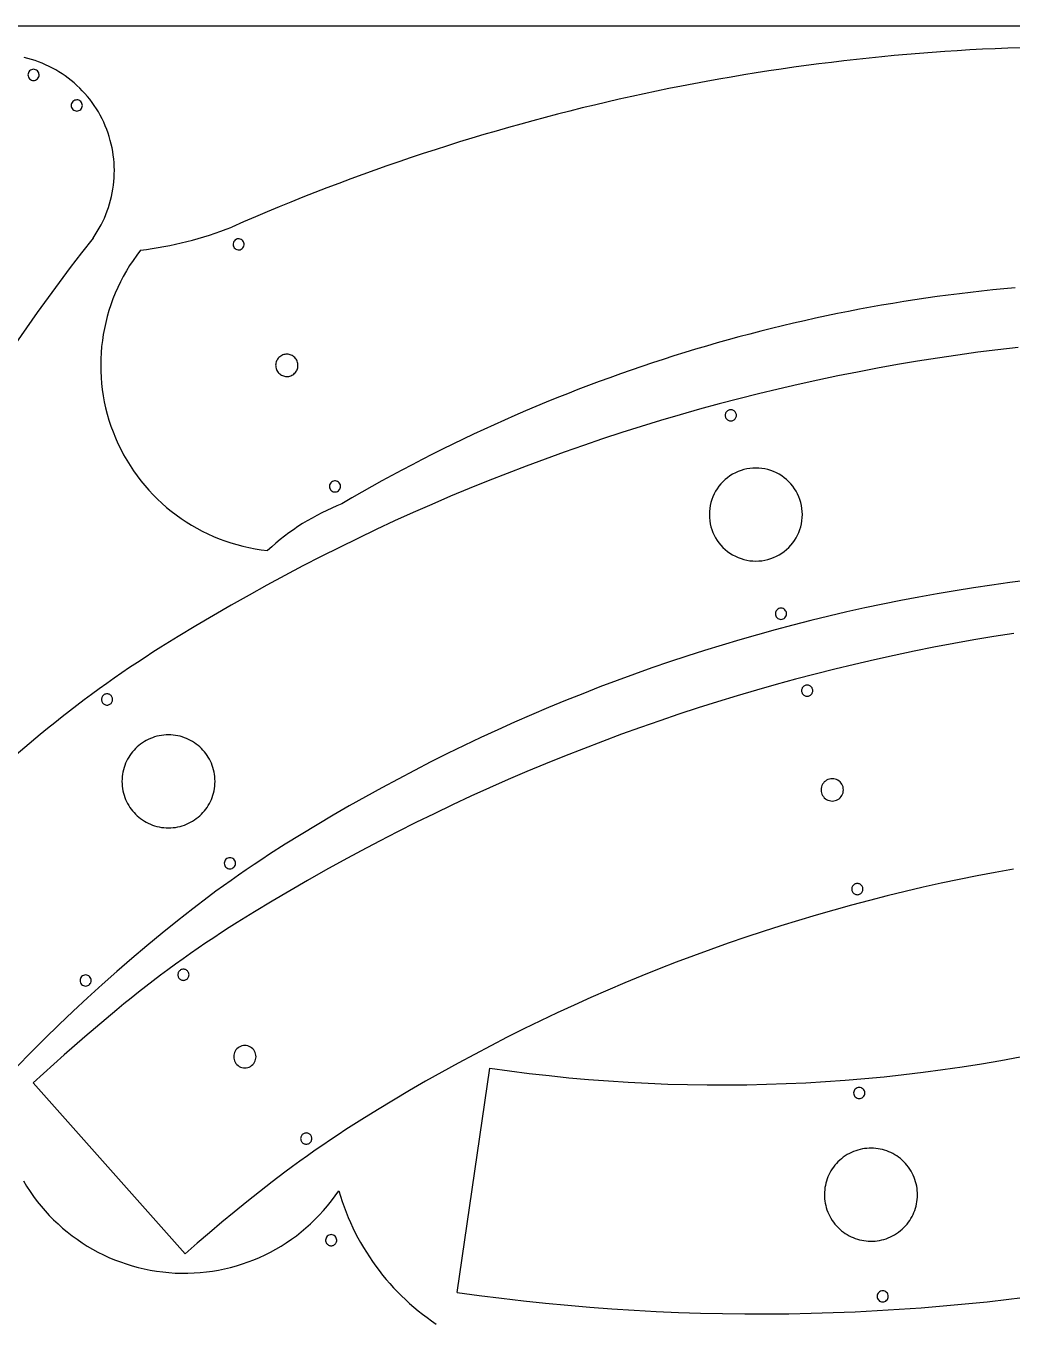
# Model space of a CAD drawing. Extents: x 1 to 9121, y 1 to 4561.
# Drawn here: x 3108 to 5111, y 1928 to 4561 of the extents above; entities that cross this region are included whole.
import ezdxf

# ---------------------------------------------------------------- set-up
doc = ezdxf.new("R2010")
doc.units = 0

msp = doc.modelspace()

# ---------------------------------------------------------------- linework, layer by layer
at = {"layer": 'Shape2DView', "color": 7}
for points in [[(3103.244605, 2215.030968), (3109.799054, 2204.192288), (3116.689728, 2193.61467), (3123.908139, 2183.304093), (3131.445798, 2173.266533), (3139.294216, 2163.507969), (3147.444904, 2154.034379), (3155.889374, 2144.851741), (3164.619137, 2135.966032), (3173.625703, 2127.38323), (3182.900585, 2119.109315), (3192.435293, 2111.150262), (3202.221338, 2103.512051), (3212.250232, 2096.200659), (3222.513486, 2089.222064), (3233.002612, 2082.582244), (3243.709119, 2076.287177), (3254.62452, 2070.342841), (3265.740326, 2064.755214), (3277.048048, 2059.530273), (3288.539196, 2054.673997), (3300.205284, 2050.192363), (3312.03782, 2046.09135), (3324.028318, 2042.376936), (3336.168287, 2039.055098), (3348.44924, 2036.131813), (3360.862687, 2033.613062), (3373.400139, 2031.50482), (3386.053109, 2029.813066), (3398.813106, 2028.543778), (3411.608705, 2027.706362), (3424.367904, 2027.303237), (3437.081349, 2027.329893), (3449.739687, 2027.781825), (3462.333566, 2028.654526), (3474.853632, 2029.943487), (3487.290531, 2031.644203), (3499.634912, 2033.752165), (3511.87742, 2036.262868), (3524.008702, 2039.171803), (3536.019406, 2042.474464), (3547.900178, 2046.166343), (3559.641665, 2050.242934), (3571.234514, 2054.69973), (3582.669372, 2059.532222), (3593.936885, 2064.735905), (3605.027701, 2070.306271), (3615.932466, 2076.238813), (3626.641828, 2082.529023), (3637.146432, 2089.172396), (3647.436926, 2096.164423), (3657.503958, 2103.500598), (3667.338172, 2111.176413), (3676.930218, 2119.187361), (3686.27074, 2127.528936), (3695.350387, 2136.19663), (3704.159805, 2145.185936), (3712.689641, 2154.492348), (3720.930541, 2164.111357), (3728.873153, 2174.038456), (3736.508124, 2184.26914), (3743.8261, 2194.7989)], [(3743.8261, 2194.7989), (3747.143091, 2183.740487), (3750.71276, 2172.787049), (3754.532248, 2161.942316), (3758.598696, 2151.210015), (3762.909243, 2140.593874), (3767.46103, 2130.097622), (3772.251198, 2119.724988), (3777.276888, 2109.479698), (3782.53524, 2099.365482), (3788.023394, 2089.386068), (3793.738491, 2079.545184), (3799.677672, 2069.846559), (3805.838078, 2060.29392), (3812.216848, 2050.890995), (3818.811123, 2041.641514), (3825.618044, 2032.549204), (3832.634751, 2023.617794), (3839.858386, 2014.851012), (3847.286087, 2006.252585), (3854.914997, 1997.826243), (3862.742256, 1989.575714), (3870.765003, 1981.504725), (3878.98038, 1973.617005), (3887.385528, 1965.916283), (3895.977586, 1958.406287), (3904.753695, 1951.090744), (3913.710997, 1943.973383), (3922.84663, 1937.057933), (3932.157737, 1930.348121), (3941.641457, 1923.847676)], [(3739.5469, 2094.3544), (3739.316539, 2096.639523), (3738.655856, 2098.767894), (3737.610444, 2100.693918), (3736.2259, 2102.371999), (3734.547818, 2103.756543), (3732.621794, 2104.801954), (3730.493423, 2105.462637), (3728.2083, 2105.692997), (3725.923177, 2105.462637), (3723.794806, 2104.801954), (3721.868782, 2103.756543), (3720.1907, 2102.371999), (3718.806156, 2100.693918), (3717.760744, 2098.767894), (3717.100061, 2096.639523), (3716.8697, 2094.3544), (3716.969413, 2092.852494), (3717.262191, 2091.395959), (3717.738495, 2090.00132), (3718.388784, 2088.6851), (3719.20352, 2087.463823), (3720.173161, 2086.354012), (3721.288167, 2085.372191), (3722.539, 2084.534884), (3723.889545, 2083.870285), (3725.29733, 2083.395571), (3726.743275, 2083.110743), (3728.2083, 2083.0158), (3729.673325, 2083.110743), (3731.11927, 2083.395571), (3732.527055, 2083.870285), (3733.8776, 2084.534884), (3735.128433, 2085.372191), (3736.243439, 2086.354012), (3737.21308, 2087.463823), (3738.027816, 2088.6851), (3738.678105, 2090.00132), (3739.154409, 2091.395959), (3739.447187, 2092.852494), (3739.5469, 2094.3544), (3739.5469, 2094.3544)]]:
    msp.add_lwpolyline(points, dxfattribs=at)
at = {"layer": 'ShapeString', "color": 7}
for points in [[(0.5001, 4560.5032), (9120.5001, 4560.5032), (9120.5001, 0.5032), (0.5001, 0.5032), (0.5001, 4560.5032)], [(5127.964724, 4516.19038), (5102.312961, 4515.273968), (5076.666866, 4514.205567), (5051.027127, 4512.9852), (5025.394433, 4511.61289), (4999.76947, 4510.088659), (4974.152929, 4508.41253), (4948.545495, 4506.584525), (4922.947859, 4504.604666), (4897.360707, 4502.472977), (4871.784728, 4500.189479), (4846.22061, 4497.754196), (4820.669042, 4495.16715), (4795.130711, 4492.428363), (4769.606306, 4489.537858), (4744.096514, 4486.495657), (4718.602024, 4483.301784), (4693.123524, 4479.95626), (4667.661702, 4476.459108), (4642.217246, 4472.810351), (4616.790845, 4469.010011), (4591.383186, 4465.058111), (4565.994958, 4460.954674), (4540.626849, 4456.699721), (4515.279547, 4452.293275), (4489.95374, 4447.73536), (4464.650116, 4443.025996), (4439.369363, 4438.165208), (4414.11217, 4433.153018), (4388.879225, 4427.989447), (4363.671215, 4422.674519), (4338.488829, 4417.208257), (4313.332756, 4411.590682), (4288.203682, 4405.821817), (4263.102297, 4399.901685), (4238.029288, 4393.830309), (4212.985344, 4387.60771), (4187.971153, 4381.233912), (4162.987403, 4374.708937), (4138.034782, 4368.032807), (4113.113977, 4361.205546), (4088.225679, 4354.227175), (4063.370573, 4347.097717), (4038.54935, 4339.817195), (4013.762696, 4332.385631), (3989.0113, 4324.803048), (3964.29585, 4317.069468), (3939.617034, 4309.184914), (3914.97554, 4301.149409), (3890.372057, 4292.962974), (3865.807273, 4284.625633), (3841.281875, 4276.137408), (3816.796552, 4267.498322), (3792.351992, 4258.708397), (3767.948883, 4249.767655), (3743.587914, 4240.67612), (3719.269772, 4231.433813), (3694.995145, 4222.040758), (3670.764723, 4212.496976), (3646.579192, 4202.802491), (3622.439241, 4192.957325), (3598.345558, 4182.9615), (3574.298832, 4172.815039), (3550.29975, 4162.517965), (3526.349, 4152.0703)], [(3244.5914, 4129.664), (3249.042327, 4136.182701), (3253.255628, 4142.816917), (3257.230731, 4149.560464), (3260.967064, 4156.407157), (3264.464056, 4163.350812), (3267.721136, 4170.385244), (3270.737732, 4177.504268), (3273.513273, 4184.701701), (3276.047187, 4191.971356), (3278.338904, 4199.307051), (3280.387851, 4206.7026), (3282.193457, 4214.151819), (3283.755152, 4221.648523), (3285.072362, 4229.186528), (3286.144518, 4236.759649), (3286.971047, 4244.361701), (3287.551378, 4251.986501), (3287.88494, 4259.627863), (3287.971162, 4267.279603), (3287.809471, 4274.935536), (3287.399297, 4282.589478), (3286.740068, 4290.235245), (3285.831213, 4297.866651), (3284.67216, 4305.477513), (3283.262337, 4313.061645), (3281.601175, 4320.612863), (3279.6881, 4328.124983), (3277.522542, 4335.59182), (3275.103929, 4343.00719), (3272.43169, 4350.364907), (3269.505254, 4357.658788), (3266.324048, 4364.882647), (3262.904151, 4371.996614), (3259.265402, 4378.962548), (3255.41287, 4385.776861), (3251.351627, 4392.435967), (3247.086741, 4398.936278), (3242.623285, 4405.274208), (3237.966327, 4411.446169), (3233.120938, 4417.448575), (3228.092189, 4423.277837), (3222.885149, 4428.930369), (3217.50489, 4434.402584), (3211.95648, 4439.690894), (3206.244991, 4444.791713), (3200.375493, 4449.701453), (3194.353055, 4454.416528), (3188.182749, 4458.933349), (3181.869645, 4463.248331), (3175.418812, 4467.357885), (3168.835322, 4471.258425), (3162.124244, 4474.946363), (3155.290648, 4478.418113), (3148.339606, 4481.670088), (3141.276186, 4484.698699), (3134.10546, 4487.50036), (3126.832498, 4490.071485), (3119.46237, 4492.408485), (3112.000146, 4494.507773), (3104.450896, 4496.365764)], [(3130.0621, 4470.5091), (3128.031105, 4471.576185), (3125.893625, 4472.198829), (3123.712658, 4472.389837), (3121.551202, 4472.162008), (3119.472256, 4471.528145), (3117.538818, 4470.501051), (3115.813888, 4469.093526), (3114.360464, 4467.318373), (3113.290162, 4465.289073), (3112.66413, 4463.152582), (3112.469666, 4460.97192), (3112.694069, 4458.810105), (3113.324636, 4456.730157), (3114.348664, 4454.795095), (3115.753453, 4453.067936), (3117.5263, 4451.6117), (3119.557295, 4450.544615), (3121.694775, 4449.921971), (3123.875742, 4449.730963), (3126.037198, 4449.958792), (3128.116144, 4450.592655), (3130.049582, 4451.619749), (3131.774512, 4453.027274), (3133.227936, 4454.802427), (3134.298238, 4456.831727), (3134.92427, 4458.968218), (3135.118734, 4461.14888), (3134.894331, 4463.310695), (3134.263764, 4465.390643), (3133.239736, 4467.325705), (3131.834947, 4469.052864), (3130.0621, 4470.5091), (3130.0621, 4470.5091)], [(3217.8935, 4408.3697), (3215.862685, 4409.43559), (3213.725606, 4410.057274), (3211.545201, 4410.247557), (3209.384413, 4410.019245), (3207.306182, 4409.385142), (3205.373449, 4408.358053), (3203.649153, 4406.950784), (3202.196237, 4405.176139), (3201.12621, 4403.147501), (3200.500172, 4401.011692), (3200.305446, 4398.831681), (3200.529354, 4396.670432), (3201.15922, 4394.590913), (3202.182368, 4392.65609), (3203.58612, 4390.92893), (3205.3578, 4389.4724), (3207.388615, 4388.40651), (3209.525694, 4387.784826), (3211.706099, 4387.594543), (3213.866887, 4387.822855), (3215.945118, 4388.456958), (3217.877851, 4389.484047), (3219.602147, 4390.891316), (3221.055063, 4392.665961), (3222.12509, 4394.694599), (3222.751128, 4396.830408), (3222.945854, 4399.010419), (3222.721946, 4401.171668), (3222.09208, 4403.251187), (3221.068932, 4405.18601), (3219.66518, 4406.91317), (3217.8935, 4408.3697), (3217.8935, 4408.3697)], [(3341.269, 4105.0561), (3353.154742, 4106.573399), (3365.008759, 4108.282897), (3376.828757, 4110.18401), (3388.612441, 4112.276156), (3400.357518, 4114.558751), (3412.061691, 4117.031214), (3423.722668, 4119.692961), (3435.338153, 4122.543409), (3446.905852, 4125.581975), (3458.423471, 4128.808078), (3469.888714, 4132.221133), (3481.299288, 4135.820558), (3492.652898, 4139.60577), (3503.94725, 4143.576186), (3515.180049, 4147.731224), (3526.349, 4152.0703)], [(3244.5914, 4129.664), (3221.25257, 4099.793024), (3198.241877, 4069.708615), (3175.560305, 4039.413547), (3153.208841, 4008.910593), (3131.188469, 3978.202526), (3109.500176, 3947.292122), (3088.144947, 3916.182153)], [(3545.532, 4106.8822), (3547.446458, 4108.140402), (3549.024741, 4109.706257), (3550.247557, 4111.518718), (3551.095617, 4113.516742), (3551.54963, 4115.639281), (3551.590308, 4117.825291), (3551.198359, 4120.013727), (3550.354494, 4122.143543), (3549.103463, 4124.062696), (3547.543524, 4125.646825), (3545.73565, 4126.876413), (3543.740814, 4127.731942), (3541.619988, 4128.193894), (3539.434145, 4128.242749), (3537.244258, 4127.858991), (3535.1113, 4127.0231), (3533.196842, 4125.764898), (3531.618559, 4124.199043), (3530.395743, 4122.386582), (3529.547683, 4120.388558), (3529.09367, 4118.266019), (3529.052992, 4116.080009), (3529.444941, 4113.891573), (3530.288806, 4111.761757), (3531.539837, 4109.842604), (3533.099776, 4108.258475), (3534.90765, 4107.028887), (3536.902486, 4106.173358), (3539.023312, 4105.711406), (3541.209155, 4105.662551), (3543.399042, 4106.046309), (3545.532, 4106.8822), (3545.532, 4106.8822)], [(3341.269, 4105.0561), (3333.46748, 4094.802318), (3326.051942, 4084.337332), (3319.023788, 4073.671574), (3312.384419, 4062.815476), (3306.13524, 4051.77947), (3300.277653, 4040.573987), (3294.813059, 4029.209461), (3289.742863, 4017.696322), (3285.068466, 4006.045002), (3280.791271, 3994.265934), (3276.91268, 3982.36955), (3273.434097, 3970.36628), (3270.356924, 3958.266558), (3267.682563, 3946.080815), (3265.412417, 3933.819482), (3263.547889, 3921.492992), (3262.090381, 3909.111778), (3261.041296, 3896.686269), (3260.402037, 3884.2269), (3260.174005, 3871.7441), (3260.358604, 3859.248303), (3260.957237, 3846.749941), (3261.971305, 3834.259444), (3263.402212, 3821.787245), (3265.25136, 3809.343777), (3267.520152, 3796.93947), (3270.20999, 3784.584757), (3273.322277, 3772.290069), (3276.858415, 3760.065839), (3280.819808, 3747.922499), (3285.207857, 3735.87048), (3290.023966, 3723.920214), (3295.242987, 3712.140333), (3300.833196, 3700.59669), (3306.786131, 3689.295543), (3313.093332, 3678.243155), (3319.746336, 3667.445784), (3326.736682, 3656.909693), (3334.055908, 3646.64114), (3341.695553, 3636.646388), (3349.647156, 3626.931695), (3357.902254, 3617.503323), (3366.452386, 3608.367533), (3375.289091, 3599.530584), (3384.403907, 3590.998737), (3393.788372, 3582.778252), (3403.434025, 3574.875391), (3413.332404, 3567.296414), (3423.475048, 3560.04758), (3433.853495, 3553.135151), (3444.459283, 3546.565388), (3455.283952, 3540.344549), (3466.319039, 3534.478897), (3477.556082, 3528.974691), (3488.986621, 3523.838193), (3500.602194, 3519.075661), (3512.394339, 3514.693358), (3524.354594, 3510.697543), (3536.474499, 3507.094478), (3548.74559, 3503.890421), (3561.159408, 3501.091635), (3573.70749, 3498.704379), (3586.381374, 3496.734914), (3599.1726, 3495.1895)], [(5117.165936, 4028.820451), (5094.473173, 4026.709641), (5071.795142, 4024.440908), (5049.13269, 4022.014322), (5026.486665, 4019.429951), (5003.857911, 4016.687866), (4981.247277, 4013.788138), (4958.655608, 4010.730835), (4936.083751, 4007.516027), (4913.532553, 4004.143785), (4891.00286, 4000.614178), (4868.495518, 3996.927276), (4846.011374, 3993.083149), (4823.551275, 3989.081867), (4801.116067, 3984.923499), (4778.706596, 3980.608115), (4756.32371, 3976.135786), (4733.968254, 3971.506581), (4711.641075, 3966.72057), (4689.34302, 3961.777822), (4667.074935, 3956.678408), (4644.837667, 3951.422397), (4622.632062, 3946.009859), (4600.458966, 3940.440865), (4578.319227, 3934.715483), (4556.21369, 3928.833785), (4534.143203, 3922.795838), (4512.108612, 3916.601714), (4490.110763, 3910.251483), (4468.150502, 3903.745213), (4446.228677, 3897.082975), (4424.346134, 3890.264839), (4402.503719, 3883.290875), (4380.702279, 3876.161152), (4358.94266, 3868.87574), (4337.225709, 3861.434709), (4315.552273, 3853.83813), (4293.923198, 3846.086071), (4272.33933, 3838.178602), (4250.801515, 3830.115794), (4229.310602, 3821.897716), (4207.867435, 3813.524439), (4186.472862, 3804.996031), (4165.127729, 3796.312563), (4143.832882, 3787.474105), (4122.589168, 3778.480726), (4101.397434, 3769.332496), (4080.258526, 3760.029485), (4059.173291, 3750.571764), (4038.142575, 3740.959401), (4017.167224, 3731.192467), (3996.248085, 3721.271031), (3975.386005, 3711.195163), (3954.581831, 3700.964934), (3933.836408, 3690.580412), (3913.150583, 3680.041669), (3892.525202, 3669.348773), (3871.961113, 3658.501794), (3851.459162, 3647.500803), (3831.020195, 3636.345869), (3810.645059, 3625.037061), (3790.3346, 3613.574451), (3770.089665, 3601.958107), (3749.9111, 3590.1881)], [(5123.289763, 3907.727839), (5082.295604, 3902.878971), (5041.36341, 3897.624561), (5000.49617, 3891.965344), (4959.696871, 3885.902059), (4918.968503, 3879.435441), (4878.314053, 3872.566228), (4837.73651, 3865.295157), (4797.238863, 3857.622964), (4756.8241, 3849.550387), (4716.495209, 3841.078162), (4676.255179, 3832.207027), (4636.106998, 3822.937719), (4596.053656, 3813.270973), (4556.098139, 3803.207529), (4516.243437, 3792.748121), (4476.492538, 3781.893488), (4436.84843, 3770.644366), (4397.314102, 3759.001492), (4357.892543, 3746.965603), (4318.58674, 3734.537436), (4279.399683, 3721.717728), (4240.334359, 3708.507216), (4201.393757, 3694.906637), (4162.580866, 3680.916728), (4123.898674, 3666.538225), (4085.350169, 3651.771867), (4046.93834, 3636.618389), (4008.666176, 3621.078528), (3970.536663, 3605.153022), (3932.552793, 3588.842608), (3894.717551, 3572.148022), (3857.033928, 3555.070002), (3819.504911, 3537.609284), (3782.133489, 3519.766605), (3744.92265, 3501.542702), (3707.875383, 3482.938313), (3670.994676, 3463.954174), (3634.283518, 3444.591022), (3597.744897, 3424.849594), (3561.381801, 3404.730627), (3525.197219, 3384.234858), (3489.19414, 3363.363024), (3453.375551, 3342.115861), (3417.744442, 3320.494108), (3382.3038, 3298.4985)], [(3648.5508, 3850.9881), (3650.55305, 3852.159013), (3652.391816, 3853.4999), (3654.062235, 3854.995435), (3655.559443, 3856.630291), (3656.878575, 3858.38914), (3658.014769, 3860.256654), (3658.963159, 3862.217508), (3659.718883, 3864.256373), (3660.277075, 3866.357923), (3660.632873, 3868.506829), (3660.781412, 3870.687765), (3660.717829, 3872.885404), (3660.437259, 3875.084419), (3659.934838, 3877.269481), (3659.205703, 3879.425265), (3658.244989, 3881.536442), (3657.076665, 3883.540203), (3655.738155, 3885.380701), (3654.244779, 3887.053051), (3652.61186, 3888.55237), (3650.854717, 3889.873775), (3648.988672, 3891.012381), (3647.029046, 3891.963304), (3644.991159, 3892.721662), (3642.890333, 3893.28257), (3640.741888, 3893.641144), (3638.561145, 3893.792502), (3636.363426, 3893.731758), (3634.164051, 3893.45403), (3631.978341, 3892.954433), (3629.821617, 3892.228085), (3627.7092, 3891.2701), (3625.70695, 3890.099187), (3623.868184, 3888.7583), (3622.197765, 3887.262765), (3620.700557, 3885.627909), (3619.381425, 3883.86906), (3618.245231, 3882.001546), (3617.296841, 3880.040692), (3616.541117, 3878.001827), (3615.982925, 3875.900277), (3615.627127, 3873.751371), (3615.478588, 3871.570435), (3615.542171, 3869.372796), (3615.822741, 3867.173781), (3616.325162, 3864.988719), (3617.054297, 3862.832935), (3618.015011, 3860.721758), (3619.183335, 3858.717997), (3620.521845, 3856.877499), (3622.015221, 3855.205149), (3623.64814, 3853.70583), (3625.405283, 3852.384425), (3627.271328, 3851.245819), (3629.230954, 3850.294896), (3631.268841, 3849.536538), (3633.369667, 3848.97563), (3635.518112, 3848.617056), (3637.698855, 3848.465698), (3639.896574, 3848.526442), (3642.095949, 3848.80417), (3644.281659, 3849.303767), (3646.438383, 3850.030115), (3648.5508, 3850.9881), (3648.5508, 3850.9881)], [(4551.0909, 3769.6638), (4550.991187, 3771.165706), (4550.698409, 3772.622241), (4550.222105, 3774.01688), (4549.571816, 3775.3331), (4548.75708, 3776.554377), (4547.787439, 3777.664188), (4546.672433, 3778.646009), (4545.4216, 3779.483316), (4544.071055, 3780.147915), (4542.66327, 3780.622629), (4541.217325, 3780.907457), (4539.7523, 3781.0024), (4538.287275, 3780.907457), (4536.84133, 3780.622629), (4535.433545, 3780.147915), (4534.083, 3779.483316), (4532.832167, 3778.646009), (4531.717161, 3777.664188), (4530.74752, 3776.554377), (4529.932784, 3775.3331), (4529.282495, 3774.01688), (4528.806191, 3772.622241), (4528.513413, 3771.165706), (4528.4137, 3769.6638), (4528.513413, 3768.161894), (4528.806191, 3766.705359), (4529.282495, 3765.31072), (4529.932784, 3763.9945), (4530.74752, 3762.773223), (4531.717161, 3761.663412), (4532.832167, 3760.681591), (4534.083, 3759.844284), (4535.433545, 3759.179685), (4536.84133, 3758.704971), (4538.287275, 3758.420143), (4539.7523, 3758.3252), (4541.217325, 3758.420143), (4542.66327, 3758.704971), (4544.071055, 3759.179685), (4545.4216, 3759.844284), (4546.672433, 3760.681591), (4547.787439, 3761.663412), (4548.75708, 3762.773223), (4549.571816, 3763.9945), (4550.222105, 3765.31072), (4550.698409, 3766.705359), (4550.991187, 3768.161894), (4551.0909, 3769.6638), (4551.0909, 3769.6638)], [(4685.1632, 3568.1235), (4684.953809, 3574.42009), (4684.332262, 3580.639369), (4683.308495, 3586.764122), (4681.892446, 3592.777139), (4680.094053, 3598.661208), (4677.923253, 3604.399116), (4675.389983, 3609.97365), (4672.504182, 3615.3676), (4669.275785, 3620.563753), (4665.714731, 3625.544896), (4661.830957, 3630.293818), (4657.634401, 3634.793306), (4653.135, 3639.026149), (4648.342691, 3642.975134), (4643.267412, 3646.623049), (4637.9191, 3649.952682), (4632.361397, 3652.919639), (4626.664571, 3655.491002), (4620.848495, 3657.666771), (4614.933045, 3659.446945), (4608.938096, 3660.831526), (4602.883522, 3661.820511), (4596.789198, 3662.413903), (4590.675, 3662.6117), (4584.560802, 3662.413903), (4578.466478, 3661.820511), (4572.411904, 3660.831526), (4566.416955, 3659.446945), (4560.501505, 3657.666771), (4554.685429, 3655.491002), (4548.988603, 3652.919639), (4543.4309, 3649.952682), (4538.082588, 3646.623049), (4533.007309, 3642.975134), (4528.215, 3639.026149), (4523.715599, 3634.793306), (4519.519043, 3630.293818), (4515.635269, 3625.544896), (4512.074215, 3620.563753), (4508.845818, 3615.3676), (4505.960017, 3609.97365), (4503.426747, 3604.399116), (4501.255947, 3598.661208), (4499.457554, 3592.777139), (4498.041505, 3586.764122), (4497.017738, 3580.639369), (4496.396191, 3574.42009), (4496.1868, 3568.1235), (4496.396191, 3561.82691), (4497.017738, 3555.607631), (4498.041505, 3549.482878), (4499.457554, 3543.469861), (4501.255947, 3537.585792), (4503.426747, 3531.847884), (4505.960017, 3526.27335), (4508.845818, 3520.8794), (4512.074215, 3515.683247), (4515.635269, 3510.702104), (4519.519043, 3505.953182), (4523.715599, 3501.453694), (4528.215, 3497.220851), (4533.007309, 3493.271866), (4538.082588, 3489.623951), (4543.4309, 3486.294318), (4548.988603, 3483.327361), (4554.685429, 3480.755998), (4560.501505, 3478.580229), (4566.416955, 3476.800055), (4572.411904, 3475.415474), (4578.466478, 3474.426489), (4584.560802, 3473.833097), (4590.675, 3473.6353), (4596.789198, 3473.833097), (4602.883522, 3474.426489), (4608.938096, 3475.415474), (4614.933045, 3476.800055), (4620.848495, 3478.580229), (4626.664571, 3480.755998), (4632.361397, 3483.327361), (4637.9191, 3486.294318), (4643.267412, 3489.623951), (4648.342691, 3493.271866), (4653.135, 3497.220851), (4657.634401, 3501.453694), (4661.830957, 3505.953182), (4665.714731, 3510.702104), (4669.275785, 3515.683247), (4672.504182, 3520.8794), (4675.389983, 3526.27335), (4677.923253, 3531.847884), (4680.094053, 3537.585792), (4681.892446, 3543.469861), (4683.308495, 3549.482878), (4684.332262, 3555.607631), (4684.953809, 3561.82691), (4685.1632, 3568.1235), (4685.1632, 3568.1235)], [(3741.1488, 3615.2352), (3743.067115, 3616.491941), (3744.648921, 3618.057381), (3745.874825, 3619.870306), (3746.725431, 3621.869503), (3747.181343, 3623.99376), (3747.223165, 3626.181861), (3746.831503, 3628.372595), (3745.98696, 3630.504748), (3744.734406, 3632.425799), (3743.17242, 3634.011017), (3741.362173, 3635.240872), (3739.364835, 3636.095836), (3737.241578, 3636.556379), (3735.053573, 3636.602974), (3732.86199, 3636.21609), (3730.728, 3635.3762), (3728.809685, 3634.119459), (3727.227879, 3632.554019), (3726.001975, 3630.741094), (3725.151369, 3628.741897), (3724.695457, 3626.61764), (3724.653635, 3624.429539), (3725.045297, 3622.238805), (3725.88984, 3620.106652), (3727.142394, 3618.185601), (3728.70438, 3616.600383), (3730.514627, 3615.370528), (3732.511965, 3614.515564), (3734.635222, 3614.055021), (3736.823227, 3614.008426), (3739.01481, 3614.39531), (3741.1488, 3615.2352), (3741.1488, 3615.2352)], [(3749.9111, 3590.1881), (3739.530256, 3585.918775), (3729.259891, 3581.416024), (3719.103753, 3576.682205), (3709.065585, 3571.719681), (3699.149133, 3566.530811), (3689.358143, 3561.117956), (3679.696359, 3555.483476), (3670.167528, 3549.629731), (3660.775394, 3543.559082), (3651.523704, 3537.27389), (3642.416201, 3530.776514), (3633.456632, 3524.069316), (3624.648742, 3517.154654), (3615.996277, 3510.034891), (3607.502981, 3502.712386), (3599.1726, 3495.1895)], [(5143.852927, 3434.760658), (5106.672689, 3430.003666), (5069.553108, 3424.869488), (5032.497041, 3419.358835), (4995.507342, 3413.472421), (4958.586869, 3407.210956), (4921.738478, 3400.575154), (4884.965024, 3393.565725), (4848.269365, 3386.183382), (4811.654355, 3378.428836), (4775.122852, 3370.302801), (4738.677712, 3361.805987), (4702.32179, 3352.939108), (4666.057944, 3343.702874), (4629.889028, 3334.097998), (4593.817899, 3324.125192), (4557.847415, 3313.785168), (4521.980429, 3303.078638), (4486.2198, 3292.006314), (4450.568383, 3280.568907), (4415.029033, 3268.767131), (4379.604609, 3256.601697), (4344.297964, 3244.073316), (4309.111957, 3231.182702), (4274.049443, 3217.930565), (4239.113277, 3204.317618), (4204.306317, 3190.344574), (4169.631419, 3176.012143), (4135.091438, 3161.321039), (4100.689231, 3146.271972), (4066.427654, 3130.865656), (4032.309564, 3115.102801), (3998.337816, 3098.984121), (3964.515266, 3082.510326), (3930.844772, 3065.68213), (3897.329188, 3048.500243), (3863.971371, 3030.965379), (3830.774178, 3013.078249), (3797.740465, 2994.839565), (3764.873087, 2976.250039), (3732.174901, 2957.310383), (3699.648763, 2938.021309), (3667.297529, 2918.383529), (3635.124056, 2898.397756), (3603.1312, 2878.0647)], [(4652.9362, 3366.5832), (4652.701073, 3368.864073), (4652.037298, 3370.9879), (4650.990314, 3372.909352), (4649.605561, 3374.583099), (4647.928479, 3375.96381), (4646.004506, 3377.006155), (4643.879083, 3377.664804), (4641.59765, 3377.894427), (4639.316217, 3377.664804), (4637.190794, 3377.006155), (4635.266821, 3375.96381), (4633.589739, 3374.583099), (4632.204986, 3372.909352), (4631.158002, 3370.9879), (4630.494227, 3368.864073), (4630.2591, 3366.5832), (4630.494227, 3364.302327), (4631.158002, 3362.1785), (4632.204986, 3360.257048), (4633.589739, 3358.583301), (4635.266821, 3357.20259), (4637.190794, 3356.160245), (4639.316217, 3355.501596), (4641.59765, 3355.271973), (4643.879083, 3355.501596), (4646.004506, 3356.160245), (4647.928479, 3357.20259), (4649.605561, 3358.583301), (4650.990314, 3360.257048), (4652.037298, 3362.1785), (4652.701073, 3364.302327), (4652.9362, 3366.5832), (4652.9362, 3366.5832)], [(5114.767365, 3326.763657), (5074.038996, 3320.297039), (5033.384547, 3313.427826), (4992.807004, 3306.156755), (4952.309357, 3298.484562), (4911.894594, 3290.411985), (4871.565704, 3281.939761), (4831.325674, 3273.068626), (4791.177494, 3263.799317), (4751.124151, 3254.132572), (4711.168634, 3244.069127), (4671.313932, 3233.60972), (4631.563033, 3222.755086), (4591.918926, 3211.505964), (4552.384598, 3199.86309), (4512.963039, 3187.827201), (4473.657237, 3175.399034), (4434.470179, 3162.579327), (4395.404856, 3149.368815), (4356.464254, 3135.768236), (4317.651363, 3121.778326), (4278.969171, 3107.399824), (4240.420667, 3092.633465), (4202.008838, 3077.479987), (4163.736673, 3061.940127), (4125.607161, 3046.014621), (4087.62329, 3029.704207), (4049.788049, 3013.009621), (4012.104426, 2995.931601), (3974.575409, 2978.470883), (3937.203987, 2960.628204), (3899.993149, 2942.404301), (3862.945882, 2923.799912), (3826.065175, 2904.815773), (3789.354017, 2885.452621), (3752.815396, 2865.711193), (3716.4523, 2845.592226), (3680.267719, 2825.096457), (3644.264639, 2804.224623), (3608.446051, 2782.977461), (3572.814942, 2761.355708), (3537.3743, 2739.3601)], [(3382.3038, 3298.4985), (3366.337498, 3288.385924), (3350.457072, 3278.143176), (3334.663302, 3267.770819), (3318.956971, 3257.26942), (3303.338859, 3246.639544), (3287.809747, 3235.881756), (3272.370416, 3224.996621), (3257.021648, 3213.984706), (3241.764224, 3202.846574), (3226.598925, 3191.582792), (3211.526532, 3180.193925), (3196.547826, 3168.680538), (3181.663589, 3157.043197), (3166.874602, 3145.282467), (3152.181645, 3133.398913), (3137.5855, 3121.3931)], [(4706.164, 3210.5224), (4706.064287, 3212.024306), (4705.771509, 3213.480841), (4705.295205, 3214.87548), (4704.644916, 3216.1917), (4703.83018, 3217.412977), (4702.860539, 3218.522788), (4701.745533, 3219.504609), (4700.4947, 3220.341916), (4699.144155, 3221.006515), (4697.73637, 3221.481229), (4696.290425, 3221.766057), (4694.8254, 3221.861), (4693.360375, 3221.766057), (4691.91443, 3221.481229), (4690.506645, 3221.006515), (4689.1561, 3220.341916), (4687.905267, 3219.504609), (4686.790261, 3218.522788), (4685.82062, 3217.412977), (4685.005884, 3216.1917), (4684.355595, 3214.87548), (4683.879291, 3213.480841), (4683.586513, 3212.024306), (4683.4868, 3210.5224), (4683.586513, 3209.020494), (4683.879291, 3207.563959), (4684.355595, 3206.16932), (4685.005884, 3204.8531), (4685.82062, 3203.631823), (4686.790261, 3202.522012), (4687.905267, 3201.540191), (4689.1561, 3200.702884), (4690.506645, 3200.038285), (4691.91443, 3199.563571), (4693.360375, 3199.278743), (4694.8254, 3199.1838), (4696.290425, 3199.278743), (4697.73637, 3199.563571), (4699.144155, 3200.038285), (4700.4947, 3200.702884), (4701.745533, 3201.540191), (4702.860539, 3202.522012), (4703.83018, 3203.631823), (4704.644916, 3204.8531), (4705.295205, 3206.16932), (4705.771509, 3207.563959), (4706.064287, 3209.020494), (4706.164, 3210.5224), (4706.164, 3210.5224)], [(3284.4707, 3192.5392), (3284.370987, 3194.041106), (3284.078209, 3195.497641), (3283.601905, 3196.89228), (3282.951616, 3198.2085), (3282.13688, 3199.429777), (3281.167239, 3200.539588), (3280.052233, 3201.521409), (3278.8014, 3202.358716), (3277.450855, 3203.023315), (3276.04307, 3203.498029), (3274.597125, 3203.782857), (3273.1321, 3203.8778), (3271.667075, 3203.782857), (3270.22113, 3203.498029), (3268.813345, 3203.023315), (3267.4628, 3202.358716), (3266.211967, 3201.521409), (3265.096961, 3200.539588), (3264.12732, 3199.429777), (3263.312584, 3198.2085), (3262.662295, 3196.89228), (3262.185991, 3195.497641), (3261.893213, 3194.041106), (3261.7935, 3192.5392), (3261.893213, 3191.037294), (3262.185991, 3189.580759), (3262.662295, 3188.18612), (3263.312584, 3186.8699), (3264.12732, 3185.648623), (3265.096961, 3184.538812), (3266.211967, 3183.556991), (3267.4628, 3182.719684), (3268.813345, 3182.055085), (3270.22113, 3181.580371), (3271.667075, 3181.295543), (3273.1321, 3181.2006), (3274.597125, 3181.295543), (3276.04307, 3181.580371), (3277.450855, 3182.055085), (3278.8014, 3182.719684), (3280.052233, 3183.556991), (3281.167239, 3184.538812), (3282.13688, 3185.648623), (3282.951616, 3186.8699), (3283.601905, 3188.18612), (3284.078209, 3189.580759), (3284.370987, 3191.037294), (3284.4707, 3192.5392), (3284.4707, 3192.5392)], [(3137.5855, 3121.3931), (3106.099495, 3095.023254), (3074.869891, 3068.360209), (3043.898679, 3041.405887), (3013.187849, 3014.162211), (2982.73939, 2986.631105), (2952.555293, 2958.814491), (2922.637548, 2930.714293), (2892.988144, 2902.332433), (2863.609072, 2873.670834), (2834.502321, 2844.73142), (2805.669881, 2815.516113), (2777.113742, 2786.026837), (2748.835895, 2756.265515), (2720.838329, 2726.234069), (2693.123034, 2695.934423), (2665.692, 2665.3685)], [(3492.316, 3026.2184), (3492.193052, 3031.08075), (3491.828167, 3035.879269), (3491.227282, 3040.60802), (3490.396334, 3045.261067), (3489.34126, 3049.832472), (3488.067996, 3054.316298), (3486.582479, 3058.70661), (3484.890647, 3062.997469), (3482.998435, 3067.182939), (3480.911782, 3071.257084), (3478.636623, 3075.213965), (3476.178897, 3079.047647), (3473.544538, 3082.752193), (3470.739486, 3086.321665), (3467.769675, 3089.750127), (3464.641044, 3093.031642), (3461.359529, 3096.160273), (3457.931067, 3099.130083), (3454.361594, 3101.935135), (3450.657049, 3104.569493), (3446.823366, 3107.02722), (3442.866485, 3109.302378), (3438.79234, 3111.389031), (3434.60687, 3113.281242), (3430.31601, 3114.973074), (3425.925699, 3116.45859), (3421.441872, 3117.731854), (3416.870467, 3118.786928), (3412.21742, 3119.617876), (3407.488669, 3120.21876), (3402.69015, 3120.583645), (3397.8278, 3120.706592), (3392.96545, 3120.583645), (3388.166931, 3120.21876), (3383.43818, 3119.617876), (3378.785133, 3118.786928), (3374.213728, 3117.731854), (3369.729901, 3116.45859), (3365.33959, 3114.973074), (3361.04873, 3113.281242), (3356.86326, 3111.389031), (3352.789115, 3109.302378), (3348.832234, 3107.02722), (3344.998551, 3104.569493), (3341.294006, 3101.935135), (3337.724533, 3099.130083), (3334.296071, 3096.160273), (3331.014556, 3093.031642), (3327.885925, 3089.750127), (3324.916114, 3086.321665), (3322.111062, 3082.752193), (3319.476703, 3079.047647), (3317.018977, 3075.213965), (3314.743818, 3071.257084), (3312.657165, 3067.182939), (3310.764953, 3062.997469), (3309.073121, 3058.70661), (3307.587604, 3054.316298), (3306.31434, 3049.832472), (3305.259266, 3045.261067), (3304.428318, 3040.60802), (3303.827433, 3035.879269), (3303.462548, 3031.08075), (3303.3396, 3026.2184), (3303.462548, 3021.35605), (3303.827433, 3016.557531), (3304.428318, 3011.82878), (3305.259266, 3007.175733), (3306.31434, 3002.604328), (3307.587604, 2998.120502), (3309.073121, 2993.73019), (3310.764953, 2989.439331), (3312.657165, 2985.253861), (3314.743818, 2981.179716), (3317.018977, 2977.222835), (3319.476703, 2973.389153), (3322.111062, 2969.684607), (3324.916114, 2966.115135), (3327.885925, 2962.686673), (3331.014556, 2959.405158), (3334.296071, 2956.276527), (3337.724533, 2953.306717), (3341.294006, 2950.501665), (3344.998551, 2947.867307), (3348.832234, 2945.40958), (3352.789115, 2943.134422), (3356.86326, 2941.047769), (3361.04873, 2939.155558), (3365.33959, 2937.463726), (3369.729901, 2935.97821), (3374.213728, 2934.704946), (3378.785133, 2933.649872), (3383.43818, 2932.818924), (3388.166931, 2932.21804), (3392.96545, 2931.853155), (3397.8278, 2931.730208), (3402.69015, 2931.853155), (3407.488669, 2932.21804), (3412.21742, 2932.818924), (3416.870467, 2933.649872), (3421.441872, 2934.704946), (3425.925699, 2935.97821), (3430.31601, 2937.463726), (3434.60687, 2939.155558), (3438.79234, 2941.047769), (3442.866485, 2943.134422), (3446.823366, 2945.40958), (3450.657049, 2947.867307), (3454.361594, 2950.501665), (3457.931067, 2953.306717), (3461.359529, 2956.276527), (3464.641044, 2959.405158), (3467.769675, 2962.686673), (3470.739486, 2966.115135), (3473.544538, 2969.684607), (3476.178897, 2973.389153), (3478.636623, 2977.222835), (3480.911782, 2981.179716), (3482.998435, 2985.253861), (3484.890647, 2989.439331), (3486.582479, 2993.73019), (3488.067996, 2998.120502), (3489.34126, 3002.604328), (3490.396334, 3007.175733), (3491.227282, 3011.82878), (3491.828167, 3016.557531), (3492.193052, 3021.35605), (3492.316, 3026.2184), (3492.316, 3026.2184)], [(4768.4253, 3008.9821), (4768.225875, 3011.985913), (4767.640318, 3014.898982), (4766.68771, 3017.68826), (4765.387131, 3020.3207), (4763.757661, 3022.763254), (4761.818379, 3024.982876), (4759.588365, 3026.946517), (4757.0867, 3028.621131), (4754.385609, 3029.95033), (4751.570039, 3030.899758), (4748.678149, 3031.469414), (4745.7481, 3031.6593), (4742.818051, 3031.469414), (4739.926161, 3030.899758), (4737.110591, 3029.95033), (4734.4095, 3028.621131), (4731.907835, 3026.946517), (4729.677821, 3024.982876), (4727.738539, 3022.763254), (4726.109069, 3020.3207), (4724.80849, 3017.68826), (4723.855882, 3014.898982), (4723.270325, 3011.985913), (4723.0709, 3008.9821), (4723.270325, 3005.978287), (4723.855882, 3003.065218), (4724.80849, 3000.27594), (4726.109069, 2997.6435), (4727.738539, 2995.200946), (4729.677821, 2992.981324), (4731.907835, 2991.017683), (4734.4095, 2989.343069), (4737.110591, 2988.01387), (4739.926161, 2987.064442), (4742.818051, 2986.494786), (4745.7481, 2986.3049), (4748.678149, 2986.494786), (4751.570039, 2987.064442), (4754.385609, 2988.01387), (4757.0867, 2989.343069), (4759.588365, 2991.017683), (4761.818379, 2992.981324), (4763.757661, 2995.200946), (4765.387131, 2997.6435), (4766.68771, 3000.27594), (4767.640318, 3003.065218), (4768.225875, 3005.978287), (4768.4253, 3008.9821), (4768.4253, 3008.9821)], [(3603.1312, 2878.0647), (3587.289124, 2867.776079), (3571.545255, 2857.340054), (3555.900615, 2846.757337), (3540.356225, 2836.02864), (3524.913107, 2825.154675), (3509.572282, 2814.136156), (3494.334773, 2802.973793), (3479.2016, 2791.6683)], [(3533.862, 2859.8977), (3533.626873, 2862.178573), (3532.963098, 2864.3024), (3531.916114, 2866.223852), (3530.531361, 2867.897599), (3528.854279, 2869.27831), (3526.930306, 2870.320655), (3524.804883, 2870.979304), (3522.52345, 2871.208927), (3520.242017, 2870.979304), (3518.116594, 2870.320655), (3516.192621, 2869.27831), (3514.515539, 2867.897599), (3513.130786, 2866.223852), (3512.083802, 2864.3024), (3511.420027, 2862.178573), (3511.1849, 2859.8977), (3511.420027, 2857.616827), (3512.083802, 2855.493), (3513.130786, 2853.571548), (3514.515539, 2851.897801), (3516.192621, 2850.51709), (3518.116594, 2849.474745), (3520.242017, 2848.816096), (3522.52345, 2848.586473), (3524.804883, 2848.816096), (3526.930306, 2849.474745), (3528.854279, 2850.51709), (3530.531361, 2851.897801), (3531.916114, 2853.571548), (3532.963098, 2855.493), (3533.626873, 2857.616827), (3533.862, 2859.8977), (3533.862, 2859.8977)], [(5113.657331, 2848.072607), (5076.808938, 2841.436806), (5040.035483, 2834.427379), (5003.339822, 2827.045038), (4966.724812, 2819.290494), (4930.193307, 2811.16446), (4893.748165, 2802.667649), (4857.392242, 2793.80077), (4821.128394, 2784.564538), (4784.959477, 2774.959664), (4748.888347, 2764.986859), (4712.917861, 2754.646837), (4677.050874, 2743.940308), (4641.290243, 2732.867985), (4605.638824, 2721.43058), (4570.099473, 2709.628806), (4534.675047, 2697.463372), (4499.368401, 2684.934993), (4464.182392, 2672.04438), (4429.119876, 2658.792245), (4394.183709, 2645.1793), (4359.376748, 2631.206256), (4324.701848, 2616.873827), (4290.161865, 2602.182723), (4255.759657, 2587.133658), (4221.498078, 2571.727343), (4187.379986, 2555.964489), (4153.408236, 2539.84581), (4119.585685, 2523.372016), (4085.915189, 2506.543821), (4052.399603, 2489.361936), (4019.041785, 2471.827072), (3985.84459, 2453.939943), (3952.810875, 2435.70126), (3919.943495, 2417.111735), (3887.245308, 2398.17208), (3854.719168, 2378.883007), (3822.367933, 2359.245228), (3790.194458, 2339.259455), (3758.2016, 2318.9264)], [(4808.00939, 2807.4418), (4807.909677, 2808.943706), (4807.616899, 2810.400241), (4807.140595, 2811.79488), (4806.490306, 2813.1111), (4805.67557, 2814.332377), (4804.705929, 2815.442188), (4803.590923, 2816.424009), (4802.34009, 2817.261316), (4800.989545, 2817.925915), (4799.58176, 2818.400629), (4798.135815, 2818.685457), (4796.67079, 2818.7804), (4795.205765, 2818.685457), (4793.75982, 2818.400629), (4792.352035, 2817.925915), (4791.00149, 2817.261316), (4789.750657, 2816.424009), (4788.635651, 2815.442188), (4787.66601, 2814.332377), (4786.851274, 2813.1111), (4786.200985, 2811.79488), (4785.724681, 2810.400241), (4785.431903, 2808.943706), (4785.33219, 2807.4418), (4785.431903, 2805.939894), (4785.724681, 2804.483359), (4786.200985, 2803.08872), (4786.851274, 2801.7725), (4787.66601, 2800.551223), (4788.635651, 2799.441412), (4789.750657, 2798.459591), (4791.00149, 2797.622284), (4792.352035, 2796.957685), (4793.75982, 2796.482971), (4795.205765, 2796.198143), (4796.67079, 2796.1032), (4798.135815, 2796.198143), (4799.58176, 2796.482971), (4800.989545, 2796.957685), (4802.34009, 2797.622284), (4803.590923, 2798.459591), (4804.705929, 2799.441412), (4805.67557, 2800.551223), (4806.490306, 2801.7725), (4807.140595, 2803.08872), (4807.616899, 2804.483359), (4807.909677, 2805.939894), (4808.00939, 2807.4418), (4808.00939, 2807.4418)], [(3479.2016, 2791.6683), (3447.390573, 2767.363418), (3415.887436, 2742.677766), (3384.695488, 2717.614384), (3353.818027, 2692.176306), (3323.258351, 2666.36657), (3293.01976, 2640.188213), (3263.105552, 2613.644272), (3233.519026, 2586.737784), (3204.26348, 2559.471785), (3175.342214, 2531.849313), (3146.758525, 2503.873404), (3118.515712, 2475.547095), (3090.617075, 2446.873423), (3063.065911, 2417.855426), (3035.86552, 2388.496139), (3009.0192, 2358.7986)], [(3537.377, 2739.3571), (3521.410692, 2729.244525), (3505.530259, 2719.001777), (3489.736483, 2708.629421), (3474.030145, 2698.128022), (3458.412027, 2687.498146), (3442.882908, 2676.740358), (3427.443572, 2665.855224), (3412.094798, 2654.843308), (3396.837367, 2643.705177), (3381.672062, 2632.441395), (3366.599663, 2621.052528), (3351.620951, 2609.53914), (3336.736708, 2597.901799), (3321.947714, 2586.141068), (3307.254751, 2574.257513), (3292.6586, 2562.2517)], [(3240.8922, 2621.7855), (3240.657073, 2624.066373), (3239.993298, 2626.1902), (3238.946314, 2628.111652), (3237.561561, 2629.785399), (3235.884479, 2631.16611), (3233.960506, 2632.208455), (3231.835083, 2632.867104), (3229.55365, 2633.096727), (3227.272217, 2632.867104), (3225.146794, 2632.208455), (3223.222821, 2631.16611), (3221.545739, 2629.785399), (3220.160986, 2628.111652), (3219.114002, 2626.1902), (3218.450227, 2624.066373), (3218.2151, 2621.7855), (3218.450227, 2619.504627), (3219.114002, 2617.3808), (3220.160986, 2615.459348), (3221.545739, 2613.785601), (3223.222821, 2612.40489), (3225.146794, 2611.362545), (3227.272217, 2610.703896), (3229.55365, 2610.474273), (3231.835083, 2610.703896), (3233.960506, 2611.362545), (3235.884479, 2612.40489), (3237.561561, 2613.785601), (3238.946314, 2615.459348), (3239.993298, 2617.3808), (3240.657073, 2619.504627), (3240.8922, 2621.7855), (3240.8922, 2621.7855)], [(3439.5438, 2633.3978), (3439.444087, 2634.899706), (3439.151309, 2636.356241), (3438.675005, 2637.75088), (3438.024716, 2639.0671), (3437.20998, 2640.288377), (3436.240339, 2641.398188), (3435.125333, 2642.380009), (3433.8745, 2643.217316), (3432.523955, 2643.881915), (3431.11617, 2644.356629), (3429.670225, 2644.641457), (3428.2052, 2644.7364), (3426.740175, 2644.641457), (3425.29423, 2644.356629), (3423.886445, 2643.881915), (3422.5359, 2643.217316), (3421.285067, 2642.380009), (3420.170061, 2641.398188), (3419.20042, 2640.288377), (3418.385684, 2639.0671), (3417.735395, 2637.75088), (3417.259091, 2636.356241), (3416.966313, 2634.899706), (3416.8666, 2633.3978), (3416.966313, 2631.895894), (3417.259091, 2630.439359), (3417.735395, 2629.04472), (3418.385684, 2627.7285), (3419.20042, 2626.507223), (3420.170061, 2625.397412), (3421.285067, 2624.415591), (3422.5359, 2623.578284), (3423.886445, 2622.913685), (3425.29423, 2622.438971), (3426.740175, 2622.154143), (3428.2052, 2622.0592), (3429.670225, 2622.154143), (3431.11617, 2622.438971), (3432.523955, 2622.913685), (3433.8745, 2623.578284), (3435.125333, 2624.415591), (3436.240339, 2625.397412), (3437.20998, 2626.507223), (3438.024716, 2627.7285), (3438.675005, 2629.04472), (3439.151309, 2630.439359), (3439.444087, 2631.895894), (3439.5438, 2633.3978), (3439.5438, 2633.3978)], [(3292.6586, 2562.2517), (3271.040269, 2544.200868), (3249.540469, 2526.010402), (3228.159874, 2507.680889), (3206.899156, 2489.212916), (3185.758987, 2470.607073), (3164.740039, 2451.863948), (3143.842986, 2432.984127), (3123.0685, 2413.9682)], [(3575.5781, 2467.077), (3575.378675, 2470.080813), (3574.793118, 2472.993882), (3573.84051, 2475.78316), (3572.539931, 2478.4156), (3570.910461, 2480.858154), (3568.971179, 2483.077776), (3566.741165, 2485.041417), (3564.2395, 2486.716031), (3561.538409, 2488.04523), (3558.722839, 2488.994658), (3555.830949, 2489.564314), (3552.9009, 2489.7542), (3549.970851, 2489.564314), (3547.078961, 2488.994658), (3544.263391, 2488.04523), (3541.5623, 2486.716031), (3539.060635, 2485.041417), (3536.830621, 2483.077776), (3534.891339, 2480.858154), (3533.261869, 2478.4156), (3531.96129, 2475.78316), (3531.008682, 2472.993882), (3530.423125, 2470.080813), (3530.2237, 2467.077), (3530.423125, 2464.073187), (3531.008682, 2461.160118), (3531.96129, 2458.37084), (3533.261869, 2455.7384), (3534.891339, 2453.295846), (3536.830621, 2451.076224), (3539.060635, 2449.112583), (3541.5623, 2447.437969), (3544.263391, 2446.10877), (3547.078961, 2445.159342), (3549.970851, 2444.589686), (3552.9009, 2444.3998), (3555.830949, 2444.589686), (3558.722839, 2445.159342), (3561.538409, 2446.10877), (3564.2395, 2447.437969), (3566.741165, 2449.112583), (3568.971179, 2451.076224), (3570.910461, 2453.295846), (3572.539931, 2455.7384), (3573.84051, 2458.37084), (3574.793118, 2461.160118), (3575.378675, 2464.073187), (3575.5781, 2467.077), (3575.5781, 2467.077)], [(4050.1993, 2443.7802), (4090.350047, 2438.199488), (4130.517567, 2433.121877), (4170.697502, 2428.546267), (4210.885491, 2424.471558), (4251.077175, 2420.896649), (4291.268195, 2417.820441), (4331.454192, 2415.241833), (4371.630805, 2413.159725), (4411.793675, 2411.573016), (4451.938444, 2410.480606), (4492.060751, 2409.881395), (4532.156237, 2409.774283), (4572.220543, 2410.15817), (4612.24931, 2411.031954), (4652.238177, 2412.394536), (4692.182786, 2414.244816), (4732.078776, 2416.581693), (4771.921789, 2419.404068), (4811.707466, 2422.710838), (4851.431446, 2426.500906), (4891.08937, 2430.773169), (4930.676879, 2435.526529), (4970.189614, 2440.759884), (5009.623214, 2446.472134), (5048.973321, 2452.66218), (5088.235575, 2459.32892), (5127.405617, 2466.471255)], [(3984.0152, 1988.2792), (4050.1993, 2443.7793)], [(3123.0685, 2413.9682), (3431.6785, 2066.5682)], [(4794.27068, 2402.762), (4792.498494, 2401.307127), (4791.093817, 2399.581496), (4790.069372, 2397.64801), (4789.437881, 2395.569575), (4789.212066, 2393.409093), (4789.404649, 2391.229468), (4790.028352, 2389.093605), (4791.095897, 2387.064406), (4792.546393, 2385.288635), (4794.268553, 2383.879705), (4796.199505, 2382.850492), (4798.276376, 2382.213875), (4800.436294, 2381.98273), (4802.616387, 2382.169934), (4804.753783, 2382.788365), (4806.78561, 2383.8509), (4808.557796, 2385.305773), (4809.962473, 2387.031404), (4810.986918, 2388.96489), (4811.618409, 2391.043325), (4811.844224, 2393.203807), (4811.651641, 2395.383432), (4811.027938, 2397.519295), (4809.960393, 2399.548494), (4808.509897, 2401.324265), (4806.787737, 2402.733195), (4804.856785, 2403.762408), (4802.779914, 2404.399025), (4800.619996, 2404.63017), (4798.439903, 2404.442966), (4796.302507, 2403.824535), (4794.27068, 2402.762), (4794.27068, 2402.762)], [(3758.2016, 2318.9264), (3742.359536, 2308.637766), (3726.61568, 2298.201728), (3710.971052, 2287.618998), (3695.426674, 2276.890289), (3679.983568, 2266.016312), (3664.642756, 2254.99778), (3649.40526, 2243.835405), (3634.2721, 2232.5299)], [(3688.9352, 2300.7563), (3688.835487, 2302.258206), (3688.542709, 2303.714741), (3688.066405, 2305.10938), (3687.416116, 2306.4256), (3686.60138, 2307.646877), (3685.631739, 2308.756688), (3684.516733, 2309.738509), (3683.2659, 2310.575816), (3681.915355, 2311.240415), (3680.50757, 2311.715129), (3679.061625, 2311.999957), (3677.5966, 2312.0949), (3676.131575, 2311.999957), (3674.68563, 2311.715129), (3673.277845, 2311.240415), (3671.9273, 2310.575816), (3670.676467, 2309.738509), (3669.561461, 2308.756688), (3668.59182, 2307.646877), (3667.777084, 2306.4256), (3667.126795, 2305.10938), (3666.650491, 2303.714741), (3666.357713, 2302.258206), (3666.258, 2300.7563), (3666.357713, 2299.254394), (3666.650491, 2297.797859), (3667.126795, 2296.40322), (3667.777084, 2295.087), (3668.59182, 2293.865723), (3669.561461, 2292.755912), (3670.676467, 2291.774091), (3671.9273, 2290.936784), (3673.277845, 2290.272185), (3674.68563, 2289.797471), (3676.131575, 2289.512643), (3677.5966, 2289.4177), (3679.061625, 2289.512643), (3680.50757, 2289.797471), (3681.915355, 2290.272185), (3683.2659, 2290.936784), (3684.516733, 2291.774091), (3685.631739, 2292.755912), (3686.60138, 2293.865723), (3687.416116, 2295.087), (3688.066405, 2296.40322), (3688.542709, 2297.797859), (3688.835487, 2299.254394), (3688.9352, 2300.7563), (3688.9352, 2300.7563)], [(4772.2228, 2265.6006), (4768.238436, 2262.813735), (4764.440761, 2259.860521), (4760.831446, 2256.749177), (4757.412162, 2253.487925), (4754.18458, 2250.084983), (4751.150372, 2246.548573), (4748.311208, 2242.886914), (4745.668759, 2239.108226), (4743.224696, 2235.220731), (4740.980691, 2231.232648), (4738.938414, 2227.152196), (4737.099537, 2222.987598), (4735.465731, 2218.747071), (4734.038666, 2214.438838), (4732.820013, 2210.071117), (4731.811445, 2205.65213), (4731.014631, 2201.190096), (4730.431243, 2196.693235), (4730.062951, 2192.169769), (4729.911428, 2187.627916), (4729.978343, 2183.075897), (4730.265369, 2178.521933), (4730.774175, 2173.974243), (4731.506433, 2169.441047), (4732.463815, 2164.930567), (4733.64799, 2160.451021), (4735.060631, 2156.010631), (4736.703408, 2151.617616), (4738.577992, 2147.280197), (4740.686055, 2143.006594), (4743.029267, 2138.805026), (4745.609299, 2134.683715), (4748.394258, 2130.698018), (4751.345656, 2126.898931), (4754.455273, 2123.288129), (4757.714889, 2119.867285), (4761.116287, 2116.638076), (4764.651246, 2113.602177), (4768.311546, 2110.761261), (4772.088969, 2108.117006), (4775.975295, 2105.671084), (4779.962305, 2103.425172), (4784.041779, 2101.380944), (4788.205498, 2099.540075), (4792.445242, 2097.90424), (4796.752792, 2096.475115), (4801.119929, 2095.254373), (4805.538434, 2094.243691), (4810.000086, 2093.444743), (4814.496667, 2092.859204), (4819.019957, 2092.488749), (4823.561737, 2092.335053), (4828.113787, 2092.399792), (4832.667889, 2092.684639), (4837.215821, 2093.19127), (4841.749366, 2093.92136), (4846.260304, 2094.876584), (4850.740416, 2096.058617), (4855.181481, 2097.469134), (4859.575281, 2099.109809), (4863.913596, 2100.982319), (4868.188208, 2103.088337), (4872.390895, 2105.429539), (4876.51344, 2108.0076), (4880.497804, 2110.794465), (4884.295479, 2113.747679), (4887.904794, 2116.859023), (4891.324078, 2120.120275), (4894.55166, 2123.523217), (4897.585868, 2127.059627), (4900.425032, 2130.721286), (4903.067481, 2134.499974), (4905.511544, 2138.387469), (4907.755549, 2142.375552), (4909.797826, 2146.456004), (4911.636703, 2150.620602), (4913.270509, 2154.861129), (4914.697574, 2159.169362), (4915.916227, 2163.537083), (4916.924795, 2167.95607), (4917.721609, 2172.418104), (4918.304997, 2176.914965), (4918.673289, 2181.438431), (4918.824812, 2185.980284), (4918.757897, 2190.532303), (4918.470871, 2195.086267), (4917.962065, 2199.633957), (4917.229807, 2204.167153), (4916.272425, 2208.677633), (4915.08825, 2213.157179), (4913.675609, 2217.597569), (4912.032832, 2221.990584), (4910.158248, 2226.328003), (4908.050185, 2230.601606), (4905.706973, 2234.803174), (4903.126941, 2238.924485), (4900.341982, 2242.910182), (4897.390584, 2246.709269), (4894.280967, 2250.320071), (4891.021351, 2253.740915), (4887.619953, 2256.970124), (4884.084994, 2260.006023), (4880.424694, 2262.846939), (4876.647271, 2265.491194), (4872.760945, 2267.937116), (4868.773935, 2270.183028), (4864.694461, 2272.227256), (4860.530742, 2274.068125), (4856.290998, 2275.70396), (4851.983448, 2277.133085), (4847.616311, 2278.353827), (4843.197806, 2279.364509), (4838.736154, 2280.163457), (4834.239573, 2280.748996), (4829.716283, 2281.119451), (4825.174503, 2281.273147), (4820.622453, 2281.208408), (4816.068351, 2280.923561), (4811.520419, 2280.41693), (4806.986874, 2279.68684), (4802.475936, 2278.731616), (4797.995824, 2277.549583), (4793.554759, 2276.139066), (4789.160959, 2274.498391), (4784.822644, 2272.625881), (4780.548032, 2270.519863), (4776.345345, 2268.178661), (4772.2228, 2265.6006), (4772.2228, 2265.6006)], [(3634.2721, 2232.5299), (3608.228607, 2212.677527), (3582.386988, 2192.567084), (3556.749143, 2172.200129), (3531.316975, 2151.57822), (3506.092384, 2130.702915), (3481.077274, 2109.575771), (3456.273546, 2088.198347), (3431.6831, 2066.5722)], [(3984.0135, 1988.2824), (4028.883533, 1982.104487), (4073.776784, 1976.40069), (4118.689698, 1971.170325), (4163.61872, 1966.412711), (4208.560296, 1962.127164), (4253.510871, 1958.313001), (4298.46689, 1954.969541), (4343.424798, 1952.096101), (4388.381041, 1949.691997), (4433.332064, 1947.756548), (4478.274311, 1946.289071), (4523.204229, 1945.288883), (4568.118262, 1944.755302), (4613.012857, 1944.687644), (4657.884457, 1945.085228), (4702.729508, 1945.94737), (4747.544456, 1947.273389), (4792.325745, 1949.062601), (4837.069822, 1951.314324), (4881.773131, 1954.027876), (4926.432117, 1957.202573), (4971.043226, 1960.837733), (5015.602903, 1964.932673), (5060.107593, 1969.486712), (5104.553741, 1974.499165), (5148.937793, 1979.969351)], [(4841.95075, 1989.7571), (4840.179547, 1988.30198), (4838.775742, 1986.57635), (4837.752037, 1984.643069), (4837.121132, 1982.564997), (4836.895728, 1980.404992), (4837.088527, 1978.225915), (4837.712228, 1976.090625), (4838.779533, 1974.061982), (4840.229594, 1972.286634), (4841.951212, 1970.877912), (4843.881564, 1969.848695), (4845.957828, 1969.211865), (4848.117181, 1968.980299), (4850.296799, 1969.16688), (4852.43386, 1969.784487), (4854.46554, 1970.846), (4856.236743, 1972.30112), (4857.640548, 1974.02675), (4858.664253, 1975.960031), (4859.295158, 1978.038103), (4859.520562, 1980.198108), (4859.327763, 1982.377185), (4858.704062, 1984.512475), (4857.636757, 1986.541118), (4856.186696, 1988.316466), (4854.465078, 1989.725188), (4852.534726, 1990.754405), (4850.458462, 1991.391235), (4848.299109, 1991.622801), (4846.119491, 1991.43622), (4843.98243, 1990.818613), (4841.95075, 1989.7571), (4841.95075, 1989.7571)]]:
    msp.add_lwpolyline(points, dxfattribs=at)

doc.saveas('drawing.dxf')
